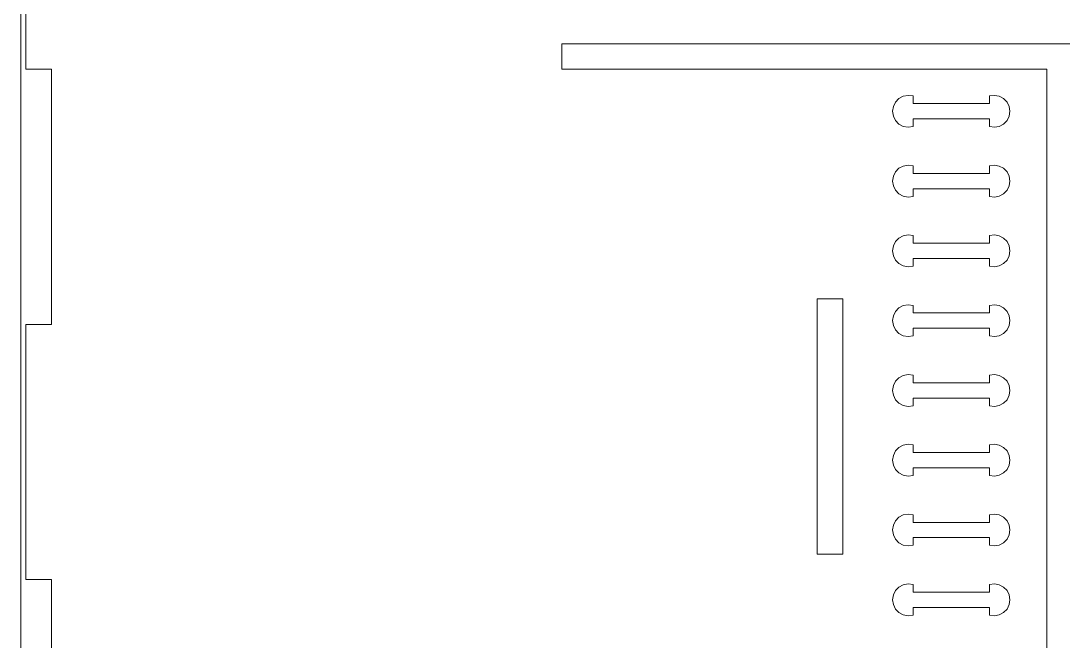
# Model space of a CAD drawing. Header units: millimetres. Extents: x -9 to 562, y -427 to 417.
# Drawn here: x -9.4 to 182, y -311.5 to -197.5 of the extents above; entities that cross this region are included whole.
import ezdxf

# ---------------------------------------------------------------- set-up
doc = ezdxf.new("R2010")
doc.units = ezdxf.units.MM
doc.header["$MEASUREMENT"] = 0
doc.layers.add('2', color=5, linetype='Continuous')

msp = doc.modelspace()

# ---------------------------------------------------------------- linework, layer by layer
at = {"lineweight": 5}
for points, knots in [([(-8.44, -159.56), (-8.44, -159.56), (-8.44, -206.44), (-8.44, -206.44), (-8.44, -206.44), (-8.44, -206.44), (-8.44, -206.44), (-8.44, -206.44)], [0, 0, 0, 0, 0.333333, 0.333333, 0.333333, 0.333333, 1, 1, 1, 1]), ([(90, -201.75), (90, -201.75), (90, -201.75), (90, -201.75), (90, -201.75), (90, -201.75), (183.75, -201.75), (183.75, -201.75)], [0, 0, 0, 0, 0.333333, 0.333333, 0.333333, 0.333333, 1, 1, 1, 1]), ([(90, -201.75), (90, -201.75), (90, -206.44), (90, -206.44), (90, -206.44), (90, -206.44), (90, -206.44), (90, -206.44), (90, -206.44), (90, -206.44), (179.06, -206.44), (179.06, -206.44)], [0, 0, 0, 0, 0.25, 0.25, 0.25, 0.25, 0.5, 0.5, 0.5, 0.5, 1, 1, 1, 1]), ([(-8.44, -206.44), (-8.44, -206.44), (-3.75, -206.44), (-3.75, -206.44), (-3.75, -206.44), (-3.75, -206.44), (-3.75, -253.31), (-3.75, -253.31), (-3.75, -253.31), (-3.75, -253.31), (-3.75, -253.31), (-3.75, -253.31)], [0, 0, 0, 0, 0.25, 0.25, 0.25, 0.25, 0.5, 0.5, 0.5, 0.5, 1, 1, 1, 1]), ([(179.06, -393.94), (179.06, -393.94), (179.06, -393.94), (179.06, -393.94), (179.06, -393.94), (179.06, -393.94), (179.06, -206.44), (179.06, -206.44)], [0, 0, 0, 0, 0.333333, 0.333333, 0.333333, 0.333333, 1, 1, 1, 1]), ([(150.85, -213.26), (150.85, -213.26), (151.25, -212.45), (151.25, -212.45), (151.25, -212.45), (151.25, -212.45), (151.25, -212.45), (151.25, -212.45)], [0, 0, 0, 0, 0.333333, 0.333333, 0.333333, 0.333333, 1, 1, 1, 1]), ([(151.25, -212.45), (151.25, -212.45), (151.88, -211.81), (151.88, -211.81), (151.88, -211.81), (151.88, -211.81), (151.88, -211.81), (151.88, -211.81)], [0, 0, 0, 0, 0.333333, 0.333333, 0.333333, 0.333333, 1, 1, 1, 1]), ([(151.88, -211.81), (151.88, -211.81), (152.68, -211.38), (152.68, -211.38), (152.68, -211.38), (152.68, -211.38), (152.68, -211.38), (152.68, -211.38)], [0, 0, 0, 0, 0.333333, 0.333333, 0.333333, 0.333333, 1, 1, 1, 1]), ([(152.68, -211.38), (152.68, -211.38), (153.57, -211.22), (153.57, -211.22), (153.57, -211.22), (153.57, -211.22), (154.46, -211.34), (154.46, -211.34)], [0, 0, 0, 0, 0.333333, 0.333333, 0.333333, 0.333333, 1, 1, 1, 1]), ([(168.52, -216.96), (168.52, -216.96), (169.42, -217.08), (169.42, -217.08), (169.42, -217.08), (169.42, -217.08), (170.3, -216.92), (170.3, -216.92), (170.3, -216.92), (170.3, -216.92), (171.1, -216.5), (171.1, -216.5), (171.1, -216.5), (171.1, -216.5), (171.73, -215.85), (171.73, -215.85), (171.73, -215.85), (171.73, -215.85), (172.13, -215.04), (172.13, -215.04), (172.13, -215.04), (172.13, -215.04), (172.27, -214.15), (172.27, -214.15), (172.27, -214.15), (172.27, -214.15), (172.13, -213.26), (172.13, -213.26), (172.13, -213.26), (172.13, -213.26), (171.73, -212.45), (171.73, -212.45), (171.73, -212.45), (171.73, -212.45), (171.1, -211.81), (171.1, -211.81), (171.1, -211.81), (171.1, -211.81), (170.3, -211.38), (170.3, -211.38), (170.3, -211.38), (170.3, -211.38), (169.42, -211.22), (169.42, -211.22), (169.42, -211.22), (169.42, -211.22), (168.52, -211.34), (168.52, -211.34), (168.52, -211.34), (168.52, -211.34), (168.52, -212.75), (168.52, -212.75), (168.52, -212.75), (168.52, -212.75), (154.46, -212.75), (154.46, -212.75), (154.46, -212.75), (154.46, -212.75), (154.46, -211.34), (154.46, -211.34)], [0, 0, 0, 0, 0.0625, 0.0625, 0.0625, 0.0625, 0.125, 0.125, 0.125, 0.125, 0.1875, 0.1875, 0.1875, 0.1875, 0.25, 0.25, 0.25, 0.25, 0.3125, 0.3125, 0.3125, 0.3125, 0.375, 0.375, 0.375, 0.375, 0.4375, 0.4375, 0.4375, 0.4375, 0.5, 0.5, 0.5, 0.5, 0.5625, 0.5625, 0.5625, 0.5625, 0.625, 0.625, 0.625, 0.625, 0.6875, 0.6875, 0.6875, 0.6875, 0.75, 0.75, 0.75, 0.75, 0.8125, 0.8125, 0.8125, 0.8125, 0.875, 0.875, 0.875, 0.875, 1, 1, 1, 1]), ([(150.71, -214.15), (150.71, -214.15), (150.85, -213.26), (150.85, -213.26), (150.85, -213.26), (150.85, -213.26), (150.85, -213.26), (150.85, -213.26)], [0, 0, 0, 0, 0.333333, 0.333333, 0.333333, 0.333333, 1, 1, 1, 1]), ([(150.85, -215.04), (150.85, -215.04), (150.71, -214.15), (150.71, -214.15), (150.71, -214.15), (150.71, -214.15), (150.71, -214.15), (150.71, -214.15)], [0, 0, 0, 0, 0.333333, 0.333333, 0.333333, 0.333333, 1, 1, 1, 1]), ([(151.25, -215.85), (151.25, -215.85), (150.85, -215.04), (150.85, -215.04), (150.85, -215.04), (150.85, -215.04), (150.85, -215.04), (150.85, -215.04)], [0, 0, 0, 0, 0.333333, 0.333333, 0.333333, 0.333333, 1, 1, 1, 1]), ([(151.88, -216.5), (151.88, -216.5), (151.25, -215.85), (151.25, -215.85), (151.25, -215.85), (151.25, -215.85), (151.25, -215.85), (151.25, -215.85)], [0, 0, 0, 0, 0.333333, 0.333333, 0.333333, 0.333333, 1, 1, 1, 1]), ([(168.52, -215.56), (168.52, -215.56), (154.46, -215.56), (154.46, -215.56), (154.46, -215.56), (154.46, -215.56), (154.46, -215.56), (154.46, -215.56)], [0, 0, 0, 0, 0.333333, 0.333333, 0.333333, 0.333333, 1, 1, 1, 1]), ([(154.46, -215.56), (154.46, -215.56), (154.46, -216.96), (154.46, -216.96), (154.46, -216.96), (154.46, -216.96), (154.46, -216.96), (154.46, -216.96)], [0, 0, 0, 0, 0.333333, 0.333333, 0.333333, 0.333333, 1, 1, 1, 1]), ([(168.52, -216.96), (168.52, -216.96), (168.52, -215.56), (168.52, -215.56), (168.52, -215.56), (168.52, -215.56), (168.52, -215.56), (168.52, -215.56)], [0, 0, 0, 0, 0.333333, 0.333333, 0.333333, 0.333333, 1, 1, 1, 1]), ([(152.68, -216.92), (152.68, -216.92), (151.88, -216.5), (151.88, -216.5), (151.88, -216.5), (151.88, -216.5), (151.88, -216.5), (151.88, -216.5)], [0, 0, 0, 0, 0.333333, 0.333333, 0.333333, 0.333333, 1, 1, 1, 1]), ([(153.57, -217.08), (153.57, -217.08), (152.68, -216.92), (152.68, -216.92), (152.68, -216.92), (152.68, -216.92), (152.68, -216.92), (152.68, -216.92)], [0, 0, 0, 0, 0.333333, 0.333333, 0.333333, 0.333333, 1, 1, 1, 1]), ([(154.46, -216.96), (154.46, -216.96), (153.57, -217.08), (153.57, -217.08), (153.57, -217.08), (153.57, -217.08), (153.57, -217.08), (153.57, -217.08)], [0, 0, 0, 0, 0.333333, 0.333333, 0.333333, 0.333333, 1, 1, 1, 1]), ([(154.46, -229.79), (154.46, -229.79), (153.57, -229.9), (153.57, -229.9), (153.57, -229.9), (153.57, -229.9), (152.68, -229.74), (152.68, -229.74), (152.68, -229.74), (152.68, -229.74), (151.88, -229.32), (151.88, -229.32), (151.88, -229.32), (151.88, -229.32), (151.25, -228.67), (151.25, -228.67), (151.25, -228.67), (151.25, -228.67), (150.85, -227.86), (150.85, -227.86), (150.85, -227.86), (150.85, -227.86), (150.71, -226.97), (150.71, -226.97), (150.71, -226.97), (150.71, -226.97), (150.85, -226.08), (150.85, -226.08), (150.85, -226.08), (150.85, -226.08), (151.25, -225.28), (151.25, -225.28), (151.25, -225.28), (151.25, -225.28), (151.88, -224.63), (151.88, -224.63), (151.88, -224.63), (151.88, -224.63), (152.68, -224.21), (152.68, -224.21), (152.68, -224.21), (152.68, -224.21), (153.57, -224.04), (153.57, -224.04), (153.57, -224.04), (153.57, -224.04), (154.46, -224.16), (154.46, -224.16)], [0, 0, 0, 0, 0.076923, 0.076923, 0.076923, 0.076923, 0.153846, 0.153846, 0.153846, 0.153846, 0.230769, 0.230769, 0.230769, 0.230769, 0.307692, 0.307692, 0.307692, 0.307692, 0.384615, 0.384615, 0.384615, 0.384615, 0.461538, 0.461538, 0.461538, 0.461538, 0.538462, 0.538462, 0.538462, 0.538462, 0.615385, 0.615385, 0.615385, 0.615385, 0.692308, 0.692308, 0.692308, 0.692308, 0.769231, 0.769231, 0.769231, 0.769231, 0.846154, 0.846154, 0.846154, 0.846154, 1, 1, 1, 1]), ([(168.52, -229.79), (168.52, -229.79), (169.42, -229.9), (169.42, -229.9), (169.42, -229.9), (169.42, -229.9), (170.3, -229.74), (170.3, -229.74), (170.3, -229.74), (170.3, -229.74), (171.1, -229.32), (171.1, -229.32), (171.1, -229.32), (171.1, -229.32), (171.73, -228.67), (171.73, -228.67), (171.73, -228.67), (171.73, -228.67), (172.13, -227.86), (172.13, -227.86), (172.13, -227.86), (172.13, -227.86), (172.27, -226.97), (172.27, -226.97), (172.27, -226.97), (172.27, -226.97), (172.13, -226.08), (172.13, -226.08), (172.13, -226.08), (172.13, -226.08), (171.73, -225.28), (171.73, -225.28), (171.73, -225.28), (171.73, -225.28), (171.1, -224.63), (171.1, -224.63), (171.1, -224.63), (171.1, -224.63), (170.3, -224.21), (170.3, -224.21), (170.3, -224.21), (170.3, -224.21), (169.42, -224.04), (169.42, -224.04), (169.42, -224.04), (169.42, -224.04), (168.52, -224.16), (168.52, -224.16), (168.52, -224.16), (168.52, -224.16), (168.52, -225.57), (168.52, -225.57), (168.52, -225.57), (168.52, -225.57), (154.46, -225.57), (154.46, -225.57), (154.46, -225.57), (154.46, -225.57), (154.46, -224.16), (154.46, -224.16)], [0, 0, 0, 0, 0.0625, 0.0625, 0.0625, 0.0625, 0.125, 0.125, 0.125, 0.125, 0.1875, 0.1875, 0.1875, 0.1875, 0.25, 0.25, 0.25, 0.25, 0.3125, 0.3125, 0.3125, 0.3125, 0.375, 0.375, 0.375, 0.375, 0.4375, 0.4375, 0.4375, 0.4375, 0.5, 0.5, 0.5, 0.5, 0.5625, 0.5625, 0.5625, 0.5625, 0.625, 0.625, 0.625, 0.625, 0.6875, 0.6875, 0.6875, 0.6875, 0.75, 0.75, 0.75, 0.75, 0.8125, 0.8125, 0.8125, 0.8125, 0.875, 0.875, 0.875, 0.875, 1, 1, 1, 1]), ([(154.46, -225.57), (154.46, -225.57), (154.46, -224.16), (154.46, -224.16), (154.46, -224.16), (154.46, -224.16), (154.46, -224.16), (154.46, -224.16)], [0, 0, 0, 0, 0.333333, 0.333333, 0.333333, 0.333333, 1, 1, 1, 1]), ([(168.52, -228.38), (168.52, -228.38), (154.46, -228.38), (154.46, -228.38), (154.46, -228.38), (154.46, -228.38), (154.46, -228.38), (154.46, -228.38)], [0, 0, 0, 0, 0.333333, 0.333333, 0.333333, 0.333333, 1, 1, 1, 1]), ([(154.46, -228.38), (154.46, -228.38), (154.46, -229.79), (154.46, -229.79), (154.46, -229.79), (154.46, -229.79), (154.46, -229.79), (154.46, -229.79)], [0, 0, 0, 0, 0.333333, 0.333333, 0.333333, 0.333333, 1, 1, 1, 1]), ([(168.52, -229.79), (168.52, -229.79), (168.52, -228.38), (168.52, -228.38), (168.52, -228.38), (168.52, -228.38), (168.52, -228.38), (168.52, -228.38)], [0, 0, 0, 0, 0.333333, 0.333333, 0.333333, 0.333333, 1, 1, 1, 1]), ([(168.52, -242.61), (168.52, -242.61), (168.52, -241.2), (168.52, -241.2), (168.52, -241.2), (168.52, -241.2), (154.46, -241.2), (154.46, -241.2), (154.46, -241.2), (154.46, -241.2), (154.46, -242.61), (154.46, -242.61), (154.46, -242.61), (154.46, -242.61), (153.57, -242.72), (153.57, -242.72), (153.57, -242.72), (153.57, -242.72), (152.68, -242.56), (152.68, -242.56), (152.68, -242.56), (152.68, -242.56), (151.88, -242.14), (151.88, -242.14), (151.88, -242.14), (151.88, -242.14), (151.25, -241.49), (151.25, -241.49), (151.25, -241.49), (151.25, -241.49), (150.85, -240.69), (150.85, -240.69), (150.85, -240.69), (150.85, -240.69), (150.71, -239.8), (150.71, -239.8), (150.71, -239.8), (150.71, -239.8), (150.85, -238.9), (150.85, -238.9), (150.85, -238.9), (150.85, -238.9), (151.25, -238.1), (151.25, -238.1), (151.25, -238.1), (151.25, -238.1), (151.88, -237.45), (151.88, -237.45), (151.88, -237.45), (151.88, -237.45), (152.68, -237.03), (152.68, -237.03), (152.68, -237.03), (152.68, -237.03), (153.57, -236.87), (153.57, -236.87), (153.57, -236.87), (153.57, -236.87), (154.46, -236.98), (154.46, -236.98)], [0, 0, 0, 0, 0.0625, 0.0625, 0.0625, 0.0625, 0.125, 0.125, 0.125, 0.125, 0.1875, 0.1875, 0.1875, 0.1875, 0.25, 0.25, 0.25, 0.25, 0.3125, 0.3125, 0.3125, 0.3125, 0.375, 0.375, 0.375, 0.375, 0.4375, 0.4375, 0.4375, 0.4375, 0.5, 0.5, 0.5, 0.5, 0.5625, 0.5625, 0.5625, 0.5625, 0.625, 0.625, 0.625, 0.625, 0.6875, 0.6875, 0.6875, 0.6875, 0.75, 0.75, 0.75, 0.75, 0.8125, 0.8125, 0.8125, 0.8125, 0.875, 0.875, 0.875, 0.875, 1, 1, 1, 1]), ([(169.42, -242.72), (169.42, -242.72), (170.3, -242.56), (170.3, -242.56), (170.3, -242.56), (170.3, -242.56), (171.1, -242.14), (171.1, -242.14), (171.1, -242.14), (171.1, -242.14), (171.73, -241.49), (171.73, -241.49), (171.73, -241.49), (171.73, -241.49), (172.13, -240.69), (172.13, -240.69), (172.13, -240.69), (172.13, -240.69), (172.27, -239.8), (172.27, -239.8), (172.27, -239.8), (172.27, -239.8), (172.13, -238.9), (172.13, -238.9), (172.13, -238.9), (172.13, -238.9), (171.73, -238.1), (171.73, -238.1), (171.73, -238.1), (171.73, -238.1), (171.1, -237.45), (171.1, -237.45), (171.1, -237.45), (171.1, -237.45), (170.3, -237.03), (170.3, -237.03), (170.3, -237.03), (170.3, -237.03), (169.42, -236.87), (169.42, -236.87), (169.42, -236.87), (169.42, -236.87), (168.52, -236.98), (168.52, -236.98), (168.52, -236.98), (168.52, -236.98), (168.52, -238.39), (168.52, -238.39), (168.52, -238.39), (168.52, -238.39), (154.46, -238.39), (154.46, -238.39), (154.46, -238.39), (154.46, -238.39), (154.46, -238.39), (154.46, -238.39)], [0, 0, 0, 0, 0.066667, 0.066667, 0.066667, 0.066667, 0.133333, 0.133333, 0.133333, 0.133333, 0.2, 0.2, 0.2, 0.2, 0.266667, 0.266667, 0.266667, 0.266667, 0.333333, 0.333333, 0.333333, 0.333333, 0.4, 0.4, 0.4, 0.4, 0.466667, 0.466667, 0.466667, 0.466667, 0.533333, 0.533333, 0.533333, 0.533333, 0.6, 0.6, 0.6, 0.6, 0.666667, 0.666667, 0.666667, 0.666667, 0.733333, 0.733333, 0.733333, 0.733333, 0.8, 0.8, 0.8, 0.8, 0.866667, 0.866667, 0.866667, 0.866667, 1, 1, 1, 1]), ([(154.46, -238.39), (154.46, -238.39), (154.46, -236.98), (154.46, -236.98), (154.46, -236.98), (154.46, -236.98), (154.46, -236.98), (154.46, -236.98)], [0, 0, 0, 0, 0.333333, 0.333333, 0.333333, 0.333333, 1, 1, 1, 1]), ([(168.52, -242.61), (168.52, -242.61), (169.42, -242.72), (169.42, -242.72), (169.42, -242.72), (169.42, -242.72), (169.42, -242.72), (169.42, -242.72)], [0, 0, 0, 0, 0.333333, 0.333333, 0.333333, 0.333333, 1, 1, 1, 1]), ([(136.87, -295.5), (136.87, -295.5), (136.87, -248.62), (136.87, -248.62), (136.87, -248.62), (136.87, -248.62), (141.56, -248.62), (141.56, -248.62), (141.56, -248.62), (141.56, -248.62), (141.56, -248.62), (141.56, -248.62)], [0, 0, 0, 0, 0.25, 0.25, 0.25, 0.25, 0.5, 0.5, 0.5, 0.5, 1, 1, 1, 1]), ([(141.56, -248.62), (141.56, -248.62), (141.56, -295.5), (141.56, -295.5), (141.56, -295.5), (141.56, -295.5), (141.56, -295.5), (141.56, -295.5)], [0, 0, 0, 0, 0.333333, 0.333333, 0.333333, 0.333333, 1, 1, 1, 1]), ([(168.52, -255.43), (168.52, -255.43), (168.52, -255.43), (168.52, -255.43), (168.52, -255.43), (168.52, -255.43), (168.52, -254.02), (168.52, -254.02), (168.52, -254.02), (168.52, -254.02), (154.46, -254.02), (154.46, -254.02), (154.46, -254.02), (154.46, -254.02), (154.46, -255.43), (154.46, -255.43), (154.46, -255.43), (154.46, -255.43), (153.57, -255.55), (153.57, -255.55), (153.57, -255.55), (153.57, -255.55), (152.68, -255.39), (152.68, -255.39), (152.68, -255.39), (152.68, -255.39), (151.88, -254.96), (151.88, -254.96), (151.88, -254.96), (151.88, -254.96), (151.25, -254.32), (151.25, -254.32), (151.25, -254.32), (151.25, -254.32), (150.85, -253.51), (150.85, -253.51), (150.85, -253.51), (150.85, -253.51), (150.71, -252.62), (150.71, -252.62), (150.71, -252.62), (150.71, -252.62), (150.85, -251.73), (150.85, -251.73), (150.85, -251.73), (150.85, -251.73), (151.25, -250.92), (151.25, -250.92), (151.25, -250.92), (151.25, -250.92), (151.88, -250.27), (151.88, -250.27), (151.88, -250.27), (151.88, -250.27), (152.68, -249.85), (152.68, -249.85), (152.68, -249.85), (152.68, -249.85), (153.57, -249.69), (153.57, -249.69), (153.57, -249.69), (153.57, -249.69), (154.46, -249.81), (154.46, -249.81)], [0, 0, 0, 0, 0.058824, 0.058824, 0.058824, 0.058824, 0.117647, 0.117647, 0.117647, 0.117647, 0.176471, 0.176471, 0.176471, 0.176471, 0.235294, 0.235294, 0.235294, 0.235294, 0.294118, 0.294118, 0.294118, 0.294118, 0.352941, 0.352941, 0.352941, 0.352941, 0.411765, 0.411765, 0.411765, 0.411765, 0.470588, 0.470588, 0.470588, 0.470588, 0.529412, 0.529412, 0.529412, 0.529412, 0.588235, 0.588235, 0.588235, 0.588235, 0.647059, 0.647059, 0.647059, 0.647059, 0.705882, 0.705882, 0.705882, 0.705882, 0.764706, 0.764706, 0.764706, 0.764706, 0.823529, 0.823529, 0.823529, 0.823529, 0.882353, 0.882353, 0.882353, 0.882353, 1, 1, 1, 1]), ([(168.52, -255.43), (168.52, -255.43), (169.42, -255.55), (169.42, -255.55), (169.42, -255.55), (169.42, -255.55), (170.3, -255.39), (170.3, -255.39), (170.3, -255.39), (170.3, -255.39), (171.1, -254.96), (171.1, -254.96), (171.1, -254.96), (171.1, -254.96), (171.73, -254.32), (171.73, -254.32), (171.73, -254.32), (171.73, -254.32), (172.13, -253.51), (172.13, -253.51), (172.13, -253.51), (172.13, -253.51), (172.27, -252.62), (172.27, -252.62), (172.27, -252.62), (172.27, -252.62), (172.13, -251.73), (172.13, -251.73), (172.13, -251.73), (172.13, -251.73), (171.73, -250.92), (171.73, -250.92), (171.73, -250.92), (171.73, -250.92), (171.1, -250.27), (171.1, -250.27), (171.1, -250.27), (171.1, -250.27), (170.3, -249.85), (170.3, -249.85), (170.3, -249.85), (170.3, -249.85), (169.42, -249.69), (169.42, -249.69), (169.42, -249.69), (169.42, -249.69), (168.52, -249.81), (168.52, -249.81), (168.52, -249.81), (168.52, -249.81), (168.52, -251.21), (168.52, -251.21), (168.52, -251.21), (168.52, -251.21), (154.46, -251.21), (154.46, -251.21), (154.46, -251.21), (154.46, -251.21), (154.46, -249.81), (154.46, -249.81)], [0, 0, 0, 0, 0.0625, 0.0625, 0.0625, 0.0625, 0.125, 0.125, 0.125, 0.125, 0.1875, 0.1875, 0.1875, 0.1875, 0.25, 0.25, 0.25, 0.25, 0.3125, 0.3125, 0.3125, 0.3125, 0.375, 0.375, 0.375, 0.375, 0.4375, 0.4375, 0.4375, 0.4375, 0.5, 0.5, 0.5, 0.5, 0.5625, 0.5625, 0.5625, 0.5625, 0.625, 0.625, 0.625, 0.625, 0.6875, 0.6875, 0.6875, 0.6875, 0.75, 0.75, 0.75, 0.75, 0.8125, 0.8125, 0.8125, 0.8125, 0.875, 0.875, 0.875, 0.875, 1, 1, 1, 1]), ([(-8.44, -253.31), (-8.44, -253.31), (-8.44, -300.19), (-8.44, -300.19), (-8.44, -300.19), (-8.44, -300.19), (-8.44, -300.19), (-8.44, -300.19)], [0, 0, 0, 0, 0.333333, 0.333333, 0.333333, 0.333333, 1, 1, 1, 1]), ([(168.52, -268.25), (168.52, -268.25), (168.52, -268.25), (168.52, -268.25), (168.52, -268.25), (168.52, -268.25), (168.52, -266.85), (168.52, -266.85), (168.52, -266.85), (168.52, -266.85), (154.46, -266.85), (154.46, -266.85), (154.46, -266.85), (154.46, -266.85), (154.46, -268.25), (154.46, -268.25), (154.46, -268.25), (154.46, -268.25), (153.57, -268.37), (153.57, -268.37), (153.57, -268.37), (153.57, -268.37), (152.68, -268.21), (152.68, -268.21), (152.68, -268.21), (152.68, -268.21), (151.88, -267.78), (151.88, -267.78), (151.88, -267.78), (151.88, -267.78), (151.25, -267.14), (151.25, -267.14), (151.25, -267.14), (151.25, -267.14), (150.85, -266.33), (150.85, -266.33), (150.85, -266.33), (150.85, -266.33), (150.71, -265.44), (150.71, -265.44), (150.71, -265.44), (150.71, -265.44), (150.85, -264.55), (150.85, -264.55), (150.85, -264.55), (150.85, -264.55), (151.25, -263.74), (151.25, -263.74), (151.25, -263.74), (151.25, -263.74), (151.88, -263.1), (151.88, -263.1), (151.88, -263.1), (151.88, -263.1), (152.68, -262.67), (152.68, -262.67), (152.68, -262.67), (152.68, -262.67), (153.57, -262.51), (153.57, -262.51), (153.57, -262.51), (153.57, -262.51), (154.46, -262.63), (154.46, -262.63)], [0, 0, 0, 0, 0.058824, 0.058824, 0.058824, 0.058824, 0.117647, 0.117647, 0.117647, 0.117647, 0.176471, 0.176471, 0.176471, 0.176471, 0.235294, 0.235294, 0.235294, 0.235294, 0.294118, 0.294118, 0.294118, 0.294118, 0.352941, 0.352941, 0.352941, 0.352941, 0.411765, 0.411765, 0.411765, 0.411765, 0.470588, 0.470588, 0.470588, 0.470588, 0.529412, 0.529412, 0.529412, 0.529412, 0.588235, 0.588235, 0.588235, 0.588235, 0.647059, 0.647059, 0.647059, 0.647059, 0.705882, 0.705882, 0.705882, 0.705882, 0.764706, 0.764706, 0.764706, 0.764706, 0.823529, 0.823529, 0.823529, 0.823529, 0.882353, 0.882353, 0.882353, 0.882353, 1, 1, 1, 1]), ([(168.52, -268.25), (168.52, -268.25), (169.42, -268.37), (169.42, -268.37), (169.42, -268.37), (169.42, -268.37), (170.3, -268.21), (170.3, -268.21), (170.3, -268.21), (170.3, -268.21), (171.1, -267.78), (171.1, -267.78), (171.1, -267.78), (171.1, -267.78), (171.73, -267.14), (171.73, -267.14), (171.73, -267.14), (171.73, -267.14), (172.13, -266.33), (172.13, -266.33), (172.13, -266.33), (172.13, -266.33), (172.27, -265.44), (172.27, -265.44), (172.27, -265.44), (172.27, -265.44), (172.13, -264.55), (172.13, -264.55), (172.13, -264.55), (172.13, -264.55), (171.73, -263.74), (171.73, -263.74), (171.73, -263.74), (171.73, -263.74), (171.1, -263.1), (171.1, -263.1), (171.1, -263.1), (171.1, -263.1), (170.3, -262.67), (170.3, -262.67), (170.3, -262.67), (170.3, -262.67), (169.42, -262.51), (169.42, -262.51), (169.42, -262.51), (169.42, -262.51), (168.52, -262.63), (168.52, -262.63), (168.52, -262.63), (168.52, -262.63), (168.52, -264.03), (168.52, -264.03), (168.52, -264.03), (168.52, -264.03), (154.46, -264.03), (154.46, -264.03), (154.46, -264.03), (154.46, -264.03), (154.46, -262.63), (154.46, -262.63)], [0, 0, 0, 0, 0.0625, 0.0625, 0.0625, 0.0625, 0.125, 0.125, 0.125, 0.125, 0.1875, 0.1875, 0.1875, 0.1875, 0.25, 0.25, 0.25, 0.25, 0.3125, 0.3125, 0.3125, 0.3125, 0.375, 0.375, 0.375, 0.375, 0.4375, 0.4375, 0.4375, 0.4375, 0.5, 0.5, 0.5, 0.5, 0.5625, 0.5625, 0.5625, 0.5625, 0.625, 0.625, 0.625, 0.625, 0.6875, 0.6875, 0.6875, 0.6875, 0.75, 0.75, 0.75, 0.75, 0.8125, 0.8125, 0.8125, 0.8125, 0.875, 0.875, 0.875, 0.875, 1, 1, 1, 1]), ([(168.52, -281.07), (168.52, -281.07), (168.52, -279.67), (168.52, -279.67), (168.52, -279.67), (168.52, -279.67), (154.46, -279.67), (154.46, -279.67), (154.46, -279.67), (154.46, -279.67), (154.46, -281.07), (154.46, -281.07), (154.46, -281.07), (154.46, -281.07), (153.57, -281.19), (153.57, -281.19), (153.57, -281.19), (153.57, -281.19), (152.68, -281.03), (152.68, -281.03), (152.68, -281.03), (152.68, -281.03), (151.88, -280.61), (151.88, -280.61), (151.88, -280.61), (151.88, -280.61), (151.25, -279.96), (151.25, -279.96), (151.25, -279.96), (151.25, -279.96), (150.85, -279.15), (150.85, -279.15), (150.85, -279.15), (150.85, -279.15), (150.71, -278.26), (150.71, -278.26), (150.71, -278.26), (150.71, -278.26), (150.85, -277.37), (150.85, -277.37), (150.85, -277.37), (150.85, -277.37), (151.25, -276.56), (151.25, -276.56), (151.25, -276.56), (151.25, -276.56), (151.88, -275.92), (151.88, -275.92), (151.88, -275.92), (151.88, -275.92), (152.68, -275.49), (152.68, -275.49), (152.68, -275.49), (152.68, -275.49), (153.57, -275.33), (153.57, -275.33), (153.57, -275.33), (153.57, -275.33), (154.46, -275.45), (154.46, -275.45)], [0, 0, 0, 0, 0.0625, 0.0625, 0.0625, 0.0625, 0.125, 0.125, 0.125, 0.125, 0.1875, 0.1875, 0.1875, 0.1875, 0.25, 0.25, 0.25, 0.25, 0.3125, 0.3125, 0.3125, 0.3125, 0.375, 0.375, 0.375, 0.375, 0.4375, 0.4375, 0.4375, 0.4375, 0.5, 0.5, 0.5, 0.5, 0.5625, 0.5625, 0.5625, 0.5625, 0.625, 0.625, 0.625, 0.625, 0.6875, 0.6875, 0.6875, 0.6875, 0.75, 0.75, 0.75, 0.75, 0.8125, 0.8125, 0.8125, 0.8125, 0.875, 0.875, 0.875, 0.875, 1, 1, 1, 1]), ([(169.42, -281.19), (169.42, -281.19), (170.3, -281.03), (170.3, -281.03), (170.3, -281.03), (170.3, -281.03), (171.1, -280.61), (171.1, -280.61), (171.1, -280.61), (171.1, -280.61), (171.73, -279.96), (171.73, -279.96), (171.73, -279.96), (171.73, -279.96), (172.13, -279.15), (172.13, -279.15), (172.13, -279.15), (172.13, -279.15), (172.27, -278.26), (172.27, -278.26), (172.27, -278.26), (172.27, -278.26), (172.13, -277.37), (172.13, -277.37), (172.13, -277.37), (172.13, -277.37), (171.73, -276.56), (171.73, -276.56), (171.73, -276.56), (171.73, -276.56), (171.1, -275.92), (171.1, -275.92), (171.1, -275.92), (171.1, -275.92), (170.3, -275.49), (170.3, -275.49), (170.3, -275.49), (170.3, -275.49), (169.42, -275.33), (169.42, -275.33), (169.42, -275.33), (169.42, -275.33), (168.52, -275.45), (168.52, -275.45), (168.52, -275.45), (168.52, -275.45), (168.52, -276.86), (168.52, -276.86), (168.52, -276.86), (168.52, -276.86), (154.46, -276.86), (154.46, -276.86), (154.46, -276.86), (154.46, -276.86), (154.46, -276.86), (154.46, -276.86)], [0, 0, 0, 0, 0.066667, 0.066667, 0.066667, 0.066667, 0.133333, 0.133333, 0.133333, 0.133333, 0.2, 0.2, 0.2, 0.2, 0.266667, 0.266667, 0.266667, 0.266667, 0.333333, 0.333333, 0.333333, 0.333333, 0.4, 0.4, 0.4, 0.4, 0.466667, 0.466667, 0.466667, 0.466667, 0.533333, 0.533333, 0.533333, 0.533333, 0.6, 0.6, 0.6, 0.6, 0.666667, 0.666667, 0.666667, 0.666667, 0.733333, 0.733333, 0.733333, 0.733333, 0.8, 0.8, 0.8, 0.8, 0.866667, 0.866667, 0.866667, 0.866667, 1, 1, 1, 1]), ([(154.46, -276.86), (154.46, -276.86), (154.46, -275.45), (154.46, -275.45), (154.46, -275.45), (154.46, -275.45), (154.46, -275.45), (154.46, -275.45)], [0, 0, 0, 0, 0.333333, 0.333333, 0.333333, 0.333333, 1, 1, 1, 1]), ([(168.52, -281.07), (168.52, -281.07), (169.42, -281.19), (169.42, -281.19), (169.42, -281.19), (169.42, -281.19), (169.42, -281.19), (169.42, -281.19)], [0, 0, 0, 0, 0.333333, 0.333333, 0.333333, 0.333333, 1, 1, 1, 1]), ([(168.52, -293.9), (168.52, -293.9), (168.52, -293.9), (168.52, -293.9), (168.52, -293.9), (168.52, -293.9), (168.52, -292.49), (168.52, -292.49), (168.52, -292.49), (168.52, -292.49), (154.46, -292.49), (154.46, -292.49), (154.46, -292.49), (154.46, -292.49), (154.46, -293.9), (154.46, -293.9), (154.46, -293.9), (154.46, -293.9), (153.57, -294.01), (153.57, -294.01), (153.57, -294.01), (153.57, -294.01), (152.68, -293.85), (152.68, -293.85), (152.68, -293.85), (152.68, -293.85), (151.88, -293.43), (151.88, -293.43), (151.88, -293.43), (151.88, -293.43), (151.25, -292.78), (151.25, -292.78), (151.25, -292.78), (151.25, -292.78), (150.85, -291.98), (150.85, -291.98), (150.85, -291.98), (150.85, -291.98), (150.71, -291.08), (150.71, -291.08), (150.71, -291.08), (150.71, -291.08), (150.85, -290.19), (150.85, -290.19), (150.85, -290.19), (150.85, -290.19), (151.25, -289.39), (151.25, -289.39), (151.25, -289.39), (151.25, -289.39), (151.88, -288.74), (151.88, -288.74), (151.88, -288.74), (151.88, -288.74), (152.68, -288.32), (152.68, -288.32), (152.68, -288.32), (152.68, -288.32), (153.57, -288.16), (153.57, -288.16), (153.57, -288.16), (153.57, -288.16), (154.46, -288.27), (154.46, -288.27)], [0, 0, 0, 0, 0.058824, 0.058824, 0.058824, 0.058824, 0.117647, 0.117647, 0.117647, 0.117647, 0.176471, 0.176471, 0.176471, 0.176471, 0.235294, 0.235294, 0.235294, 0.235294, 0.294118, 0.294118, 0.294118, 0.294118, 0.352941, 0.352941, 0.352941, 0.352941, 0.411765, 0.411765, 0.411765, 0.411765, 0.470588, 0.470588, 0.470588, 0.470588, 0.529412, 0.529412, 0.529412, 0.529412, 0.588235, 0.588235, 0.588235, 0.588235, 0.647059, 0.647059, 0.647059, 0.647059, 0.705882, 0.705882, 0.705882, 0.705882, 0.764706, 0.764706, 0.764706, 0.764706, 0.823529, 0.823529, 0.823529, 0.823529, 0.882353, 0.882353, 0.882353, 0.882353, 1, 1, 1, 1]), ([(168.52, -293.9), (168.52, -293.9), (169.42, -294.01), (169.42, -294.01), (169.42, -294.01), (169.42, -294.01), (170.3, -293.85), (170.3, -293.85), (170.3, -293.85), (170.3, -293.85), (171.1, -293.43), (171.1, -293.43), (171.1, -293.43), (171.1, -293.43), (171.73, -292.78), (171.73, -292.78), (171.73, -292.78), (171.73, -292.78), (172.13, -291.98), (172.13, -291.98), (172.13, -291.98), (172.13, -291.98), (172.27, -291.08), (172.27, -291.08), (172.27, -291.08), (172.27, -291.08), (172.13, -290.19), (172.13, -290.19), (172.13, -290.19), (172.13, -290.19), (171.73, -289.39), (171.73, -289.39), (171.73, -289.39), (171.73, -289.39), (171.1, -288.74), (171.1, -288.74), (171.1, -288.74), (171.1, -288.74), (170.3, -288.32), (170.3, -288.32), (170.3, -288.32), (170.3, -288.32), (169.42, -288.16), (169.42, -288.16), (169.42, -288.16), (169.42, -288.16), (168.52, -288.27), (168.52, -288.27), (168.52, -288.27), (168.52, -288.27), (168.52, -289.68), (168.52, -289.68), (168.52, -289.68), (168.52, -289.68), (154.46, -289.68), (154.46, -289.68), (154.46, -289.68), (154.46, -289.68), (154.46, -288.27), (154.46, -288.27)], [0, 0, 0, 0, 0.0625, 0.0625, 0.0625, 0.0625, 0.125, 0.125, 0.125, 0.125, 0.1875, 0.1875, 0.1875, 0.1875, 0.25, 0.25, 0.25, 0.25, 0.3125, 0.3125, 0.3125, 0.3125, 0.375, 0.375, 0.375, 0.375, 0.4375, 0.4375, 0.4375, 0.4375, 0.5, 0.5, 0.5, 0.5, 0.5625, 0.5625, 0.5625, 0.5625, 0.625, 0.625, 0.625, 0.625, 0.6875, 0.6875, 0.6875, 0.6875, 0.75, 0.75, 0.75, 0.75, 0.8125, 0.8125, 0.8125, 0.8125, 0.875, 0.875, 0.875, 0.875, 1, 1, 1, 1]), ([(141.56, -295.5), (141.56, -295.5), (136.87, -295.5), (136.87, -295.5), (136.87, -295.5), (136.87, -295.5), (136.87, -295.5), (136.87, -295.5)], [0, 0, 0, 0, 0.333333, 0.333333, 0.333333, 0.333333, 1, 1, 1, 1]), ([(-8.44, -300.19), (-8.44, -300.19), (-3.75, -300.19), (-3.75, -300.19), (-3.75, -300.19), (-3.75, -300.19), (-3.75, -347.06), (-3.75, -347.06), (-3.75, -347.06), (-3.75, -347.06), (-3.75, -347.06), (-3.75, -347.06)], [0, 0, 0, 0, 0.25, 0.25, 0.25, 0.25, 0.5, 0.5, 0.5, 0.5, 1, 1, 1, 1]), ([(168.52, -306.72), (168.52, -306.72), (168.52, -305.31), (168.52, -305.31), (168.52, -305.31), (168.52, -305.31), (154.46, -305.31), (154.46, -305.31), (154.46, -305.31), (154.46, -305.31), (154.46, -306.72), (154.46, -306.72), (154.46, -306.72), (154.46, -306.72), (153.57, -306.84), (153.57, -306.84), (153.57, -306.84), (153.57, -306.84), (152.68, -306.67), (152.68, -306.67), (152.68, -306.67), (152.68, -306.67), (151.88, -306.25), (151.88, -306.25), (151.88, -306.25), (151.88, -306.25), (151.25, -305.6), (151.25, -305.6), (151.25, -305.6), (151.25, -305.6), (150.85, -304.8), (150.85, -304.8), (150.85, -304.8), (150.85, -304.8), (150.71, -303.91), (150.71, -303.91), (150.71, -303.91), (150.71, -303.91), (150.85, -303.02), (150.85, -303.02), (150.85, -303.02), (150.85, -303.02), (151.25, -302.21), (151.25, -302.21), (151.25, -302.21), (151.25, -302.21), (151.88, -301.56), (151.88, -301.56), (151.88, -301.56), (151.88, -301.56), (152.68, -301.14), (152.68, -301.14), (152.68, -301.14), (152.68, -301.14), (153.57, -300.98), (153.57, -300.98), (153.57, -300.98), (153.57, -300.98), (154.46, -301.09), (154.46, -301.09)], [0, 0, 0, 0, 0.0625, 0.0625, 0.0625, 0.0625, 0.125, 0.125, 0.125, 0.125, 0.1875, 0.1875, 0.1875, 0.1875, 0.25, 0.25, 0.25, 0.25, 0.3125, 0.3125, 0.3125, 0.3125, 0.375, 0.375, 0.375, 0.375, 0.4375, 0.4375, 0.4375, 0.4375, 0.5, 0.5, 0.5, 0.5, 0.5625, 0.5625, 0.5625, 0.5625, 0.625, 0.625, 0.625, 0.625, 0.6875, 0.6875, 0.6875, 0.6875, 0.75, 0.75, 0.75, 0.75, 0.8125, 0.8125, 0.8125, 0.8125, 0.875, 0.875, 0.875, 0.875, 1, 1, 1, 1]), ([(169.42, -306.84), (169.42, -306.84), (170.3, -306.67), (170.3, -306.67), (170.3, -306.67), (170.3, -306.67), (171.1, -306.25), (171.1, -306.25), (171.1, -306.25), (171.1, -306.25), (171.73, -305.6), (171.73, -305.6), (171.73, -305.6), (171.73, -305.6), (172.13, -304.8), (172.13, -304.8), (172.13, -304.8), (172.13, -304.8), (172.27, -303.91), (172.27, -303.91), (172.27, -303.91), (172.27, -303.91), (172.13, -303.02), (172.13, -303.02), (172.13, -303.02), (172.13, -303.02), (171.73, -302.21), (171.73, -302.21), (171.73, -302.21), (171.73, -302.21), (171.1, -301.56), (171.1, -301.56), (171.1, -301.56), (171.1, -301.56), (170.3, -301.14), (170.3, -301.14), (170.3, -301.14), (170.3, -301.14), (169.42, -300.98), (169.42, -300.98), (169.42, -300.98), (169.42, -300.98), (168.52, -301.09), (168.52, -301.09), (168.52, -301.09), (168.52, -301.09), (168.52, -302.5), (168.52, -302.5), (168.52, -302.5), (168.52, -302.5), (154.46, -302.5), (154.46, -302.5), (154.46, -302.5), (154.46, -302.5), (154.46, -302.5), (154.46, -302.5)], [0, 0, 0, 0, 0.066667, 0.066667, 0.066667, 0.066667, 0.133333, 0.133333, 0.133333, 0.133333, 0.2, 0.2, 0.2, 0.2, 0.266667, 0.266667, 0.266667, 0.266667, 0.333333, 0.333333, 0.333333, 0.333333, 0.4, 0.4, 0.4, 0.4, 0.466667, 0.466667, 0.466667, 0.466667, 0.533333, 0.533333, 0.533333, 0.533333, 0.6, 0.6, 0.6, 0.6, 0.666667, 0.666667, 0.666667, 0.666667, 0.733333, 0.733333, 0.733333, 0.733333, 0.8, 0.8, 0.8, 0.8, 0.866667, 0.866667, 0.866667, 0.866667, 1, 1, 1, 1]), ([(154.46, -302.5), (154.46, -302.5), (154.46, -301.09), (154.46, -301.09), (154.46, -301.09), (154.46, -301.09), (154.46, -301.09), (154.46, -301.09)], [0, 0, 0, 0, 0.333333, 0.333333, 0.333333, 0.333333, 1, 1, 1, 1]), ([(168.52, -306.72), (168.52, -306.72), (169.42, -306.84), (169.42, -306.84), (169.42, -306.84), (169.42, -306.84), (169.42, -306.84), (169.42, -306.84)], [0, 0, 0, 0, 0.333333, 0.333333, 0.333333, 0.333333, 1, 1, 1, 1])]:
    msp.add_open_spline(points, degree=3, knots=knots, dxfattribs=at)
msp.add_open_spline([(-8.44, -253.31), (-8.44, -253.31), (-3.75, -253.31), (-3.75, -253.31)], degree=3, dxfattribs=at)
at = {"layer": '2', "lineweight": 5}
msp.add_open_spline([(-9.38, 417.19), (-9.38, 417.19), (-9.38, -426.56), (-9.38, -426.56), (-9.38, -426.56), (-9.38, -426.56), (562.5, -426.56), (562.5, -426.56), (562.5, -426.56), (562.5, -426.56), (562.5, 417.19), (562.5, 417.19), (562.5, 417.19), (562.5, 417.19), (-9.38, 417.19), (-9.38, 417.19)], degree=3, knots=[0, 0, 0, 0, 0.2, 0.2, 0.2, 0.2, 0.4, 0.4, 0.4, 0.4, 0.6, 0.6, 0.6, 0.6, 1, 1, 1, 1], dxfattribs=at)

doc.saveas('drawing.dxf')
